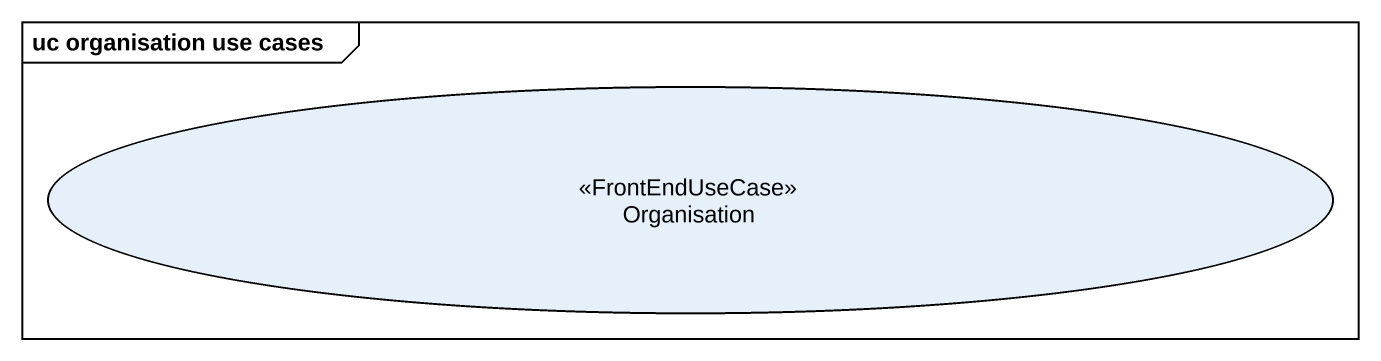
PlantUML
@startuml
mainframe uc organisation use cases
usecase Organisation <<FrontEndUseCase>>
@enduml
